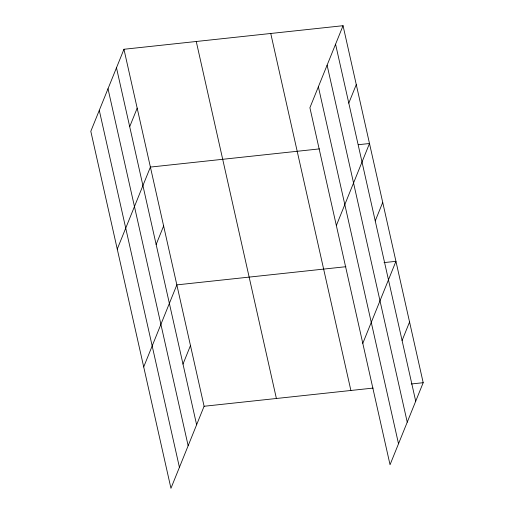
<?xml version="1.0" encoding="UTF-8"?>
<svg xmlns="http://www.w3.org/2000/svg" width="514" height="514" viewBox="0 0 514 514"><rect width="100%" height="100%" fill="white"/><g stroke="black" fill="none" stroke-linecap="round" stroke-linejoin="round"><path stroke-width="0.77" d="M123.958 49.267L90.811 131.301L170.95 488.3L204.097 406.266L123.958 49.267L343.05 25.7L423.189 382.699L390.042 464.733L309.903 107.734L343.05 25.7M129.701 126.675L137.18 108.171M117.256 249.11L150.403 167.076L319.438 148.893M156.147 244.491L163.625 225.98M143.708 366.919L176.848 284.884L345.883 266.708M182.997 364.085L190.469 345.575M348.794 103.115L356.273 84.604M336.349 225.543L369.495 143.509L358.367 144.704M375.239 220.924L382.718 202.413M362.794 343.352L395.941 261.324L384.022 262.603M402.089 340.519L409.562 322.008M204.097 406.266L373.132 388.083M411.271 383.984L423.189 382.699M335.571 44.204L415.71 401.209M327.103 65.169L407.242 422.174M318.372 86.77L398.517 443.768M270.749 33.474L350.889 390.479M196.258 41.493L276.397 398.491M116.479 67.771L196.618 424.776M108.011 88.736L188.15 445.741M99.286 110.337L179.425 467.335"/></g></svg>
